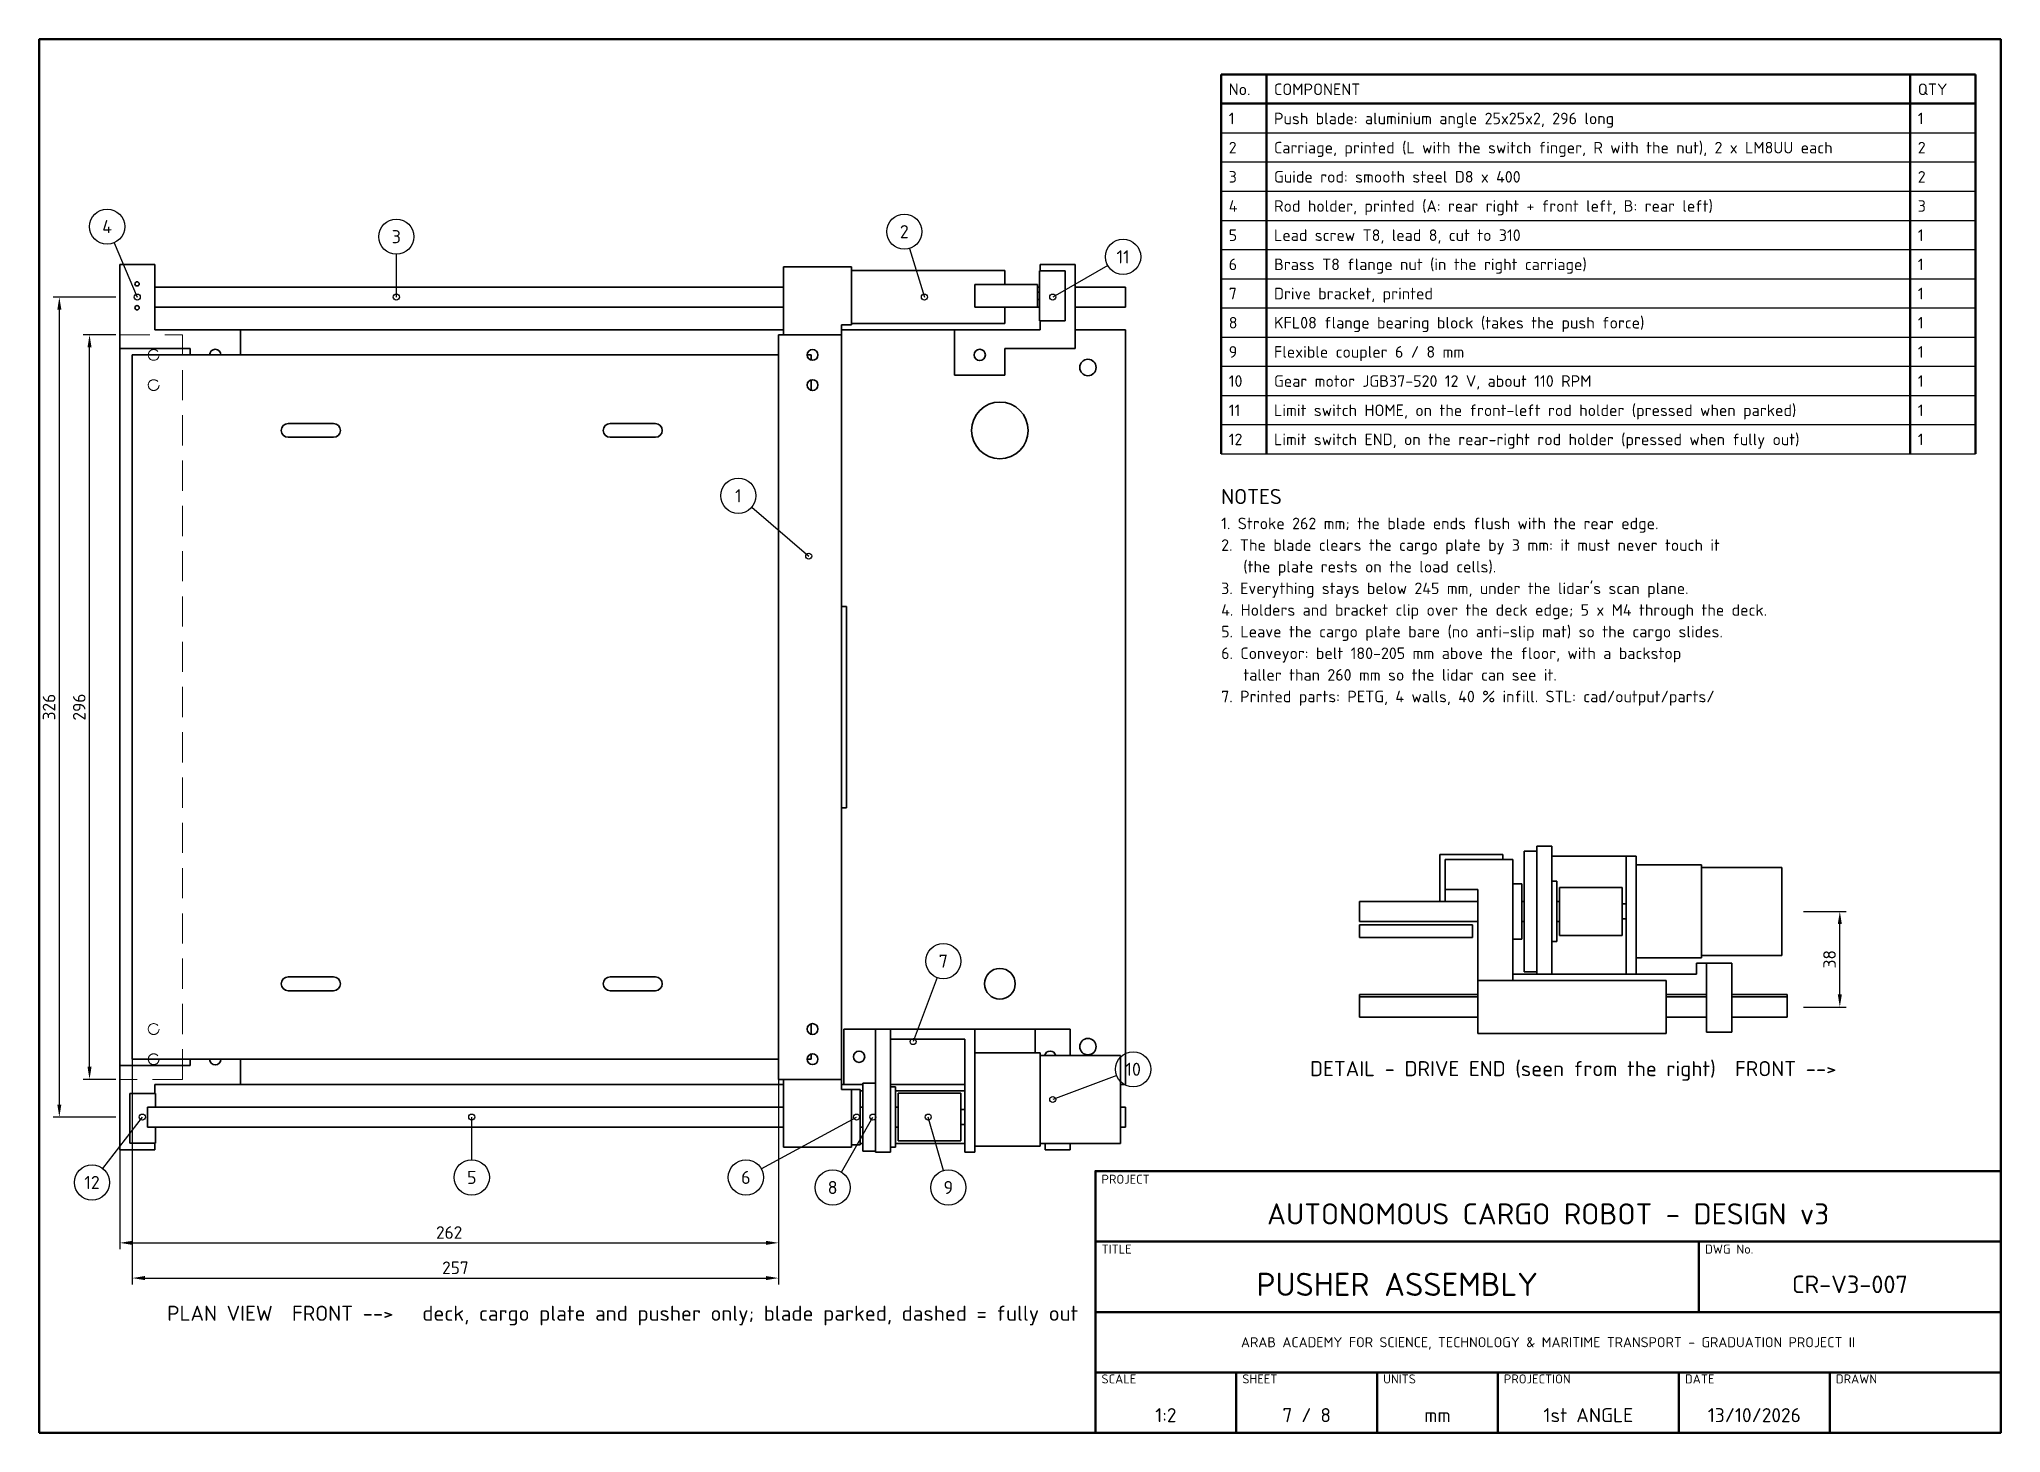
# Paper-space layout '07 PUSHER' of a CAD drawing. Header units: millimetres. Extents: x 20 to 410, y 10 to 287.
# The model-space entities are those that its viewports show. They can reach past a viewport. Long polylines and large blocks are cut down to what shows.
import ezdxf
from ezdxf.enums import TextEntityAlignment as Align

# ---------------------------------------------------------------- set-up
doc = ezdxf.new("R2010")
doc.units = ezdxf.units.MM
doc.linetypes.add('HIDDEN_ISO', pattern=[4.5, 3, -1.5])
for name, color, linetype, lineweight in [('2D-HIDDEN', 8, 'HIDDEN_ISO', 18), ('2D-VISIBLE', 7, 'Continuous', 35), ('BALLOONS', 7, 'Continuous', 25), ('DIMENSIONS', 4, 'Continuous', 18), ('TEXT', 7, 'Continuous', 25), ('TITLEBLOCK', 7, 'Continuous', 50)]:
    doc.layers.add(name, color=color, linetype=linetype, lineweight=lineweight)
doc.layers.add('VIEWPORTS', color=8, linetype='Continuous', lineweight=13, plot=False)
doc.styles.add('ISO', font='isocpeur.ttf')
doc.styles.add('OpenSansCondensed-Light', font='OpenSansCondensed-Light.ttf')
doc.dimstyles.new('EZDXF', dxfattribs={"dimtxt": 0.25, "dimasz": 0.175, "dimexe": 0.375, "dimexo": 0.125, "dimgap": 0.1, "dimtad": 1, "dimlfac": 100, "dimzin": 12, "dimdsep": 46, "dimtxsty": 'OpenSansCondensed-Light', "dimblk": 'ARCHTICK', "dimcen": 2.5, "dimazin": 3, "dimtfac": 0.5, "dimtmove": 2, "dimatfit": 3})

# ---------------------------------------------------------------- blocks, each defined once
blk = doc.blocks.new('_CLOSEDFILLED')
at = {"color": 0, "linetype": 'BYBLOCK'}
blk.add_solid([(-1, 0.16), (0, 0), (-1, -0.16)], dxfattribs=at)
blk = doc.blocks.new('*D27')
at = {"color": 4}
for p, q in [((8642, 9.9), (8642, -204)), ((8904, 9.9), (8904, -204)), ((8647, -201.5), (8899, -201.5))]:
    blk.add_line(p, q, dxfattribs=at)
at = {"layer": 'Defpoints'}
for p in [(8642, 11.5), (8904, 11.5), (8642, -201.5)]:
    blk.add_point(p, dxfattribs=at)
at = {"layer": 'DIMENSIONS', "color": 4, "xscale": 5, "yscale": 5, "rotation": 180}
blk.add_blockref('_CLOSEDFILLED', (8642, -201.5), dxfattribs=at)
at = {"layer": 'DIMENSIONS', "color": 4, "xscale": 5, "yscale": 5}
blk.add_blockref('_CLOSEDFILLED', (8904, -201.5), dxfattribs=at)
at = {"layer": 'DIMENSIONS', "color": 7, "insert": (8773, -197.4), "char_height": 5, "attachment_point": 5, "style": 'ISO'}
blk.add_mtext('262', dxfattribs=at)
blk = doc.blocks.new('*D28')
at = {"color": 4}
for p, q in [((8647, 9.9), (8647, -218)), ((8904, 9.9), (8904, -218)), ((8652, -215.5), (8899, -215.5))]:
    blk.add_line(p, q, dxfattribs=at)
at = {"layer": 'Defpoints'}
for p in [(8647, 11.5), (8904, 11.5), (8647, -215.5)]:
    blk.add_point(p, dxfattribs=at)
at = {"layer": 'DIMENSIONS', "color": 4, "xscale": 5, "yscale": 5, "rotation": 180}
blk.add_blockref('_CLOSEDFILLED', (8647, -215.5), dxfattribs=at)
at = {"layer": 'DIMENSIONS', "color": 4, "xscale": 5, "yscale": 5}
blk.add_blockref('_CLOSEDFILLED', (8904, -215.5), dxfattribs=at)
at = {"layer": 'DIMENSIONS', "color": 7, "insert": (8775.5, -211.4), "char_height": 5, "attachment_point": 5, "style": 'ISO'}
blk.add_mtext('257', dxfattribs=at)
blk = doc.blocks.new('*D29')
at = {"color": 4}
for p, q in [((8640.4, 159.5), (8627.5, 159.5)), ((8630, -131.5), (8630, 154.5)), ((8640.4, -136.5), (8627.5, -136.5))]:
    blk.add_line(p, q, dxfattribs=at)
at = {"layer": 'Defpoints'}
for p in [(8642, 159.5), (8630, -136.5), (8642, -136.5)]:
    blk.add_point(p, dxfattribs=at)
at = {"layer": 'DIMENSIONS', "color": 4, "xscale": 5, "yscale": 5}
for p, rotation in [((8630, 159.5), 90), ((8630, -136.5), 270)]:
    blk.add_blockref('_CLOSEDFILLED', p, dxfattribs=dict(at, rotation=rotation))
at = {"layer": 'DIMENSIONS', "color": 7, "insert": (8625.9, 11.5), "char_height": 5, "attachment_point": 5, "rotation": 90, "style": 'ISO'}
blk.add_mtext('296', dxfattribs=at)
blk = doc.blocks.new('*D30')
at = {"color": 4}
for p, q in [((8640.4, 174.5), (8615.5, 174.5)), ((8618, -146.5), (8618, 169.5)), ((8640.4, -151.5), (8615.5, -151.5))]:
    blk.add_line(p, q, dxfattribs=at)
at = {"layer": 'Defpoints'}
for p in [(8642, 174.5), (8618, -151.5), (8642, -151.5)]:
    blk.add_point(p, dxfattribs=at)
at = {"layer": 'DIMENSIONS', "color": 4, "xscale": 5, "yscale": 5}
for p, rotation in [((8618, 174.5), 90), ((8618, -151.5), 270)]:
    blk.add_blockref('_CLOSEDFILLED', p, dxfattribs=dict(at, rotation=rotation))
at = {"layer": 'DIMENSIONS', "color": 7, "insert": (8613.9, 11.5), "char_height": 5, "attachment_point": 5, "rotation": 90, "style": 'ISO'}
blk.add_mtext('326', dxfattribs=at)
blk = doc.blocks.new('*D31')
at = {"color": 4}
for p, q in [((9311.6, -69.75), (9328.5, -69.75)), ((9326, -102.75), (9326, -74.75)), ((9311.6, -107.75), (9328.5, -107.75))]:
    blk.add_line(p, q, dxfattribs=at)
at = {"layer": 'Defpoints'}
for p in [(9310, -69.75), (9310, -107.75), (9326, -107.75)]:
    blk.add_point(p, dxfattribs=at)
at = {"layer": 'DIMENSIONS', "color": 4, "xscale": 5, "yscale": 5}
for p, rotation in [((9326, -69.75), 90), ((9326, -107.75), 270)]:
    blk.add_blockref('_CLOSEDFILLED', p, dxfattribs=dict(at, rotation=rotation))
at = {"layer": 'DIMENSIONS', "color": 7, "insert": (9321.9, -88.75), "char_height": 5, "attachment_point": 5, "rotation": 90, "style": 'ISO'}
blk.add_mtext('38', dxfattribs=at)

msp = doc.modelspace()

# ---------------------------------------------------------------- linework, layer by layer
at = {"layer": '2D-HIDDEN'}
for p, q in [((8642, -136.5), (8642, 159.5)), ((8642, 159.5), (8667, 159.5)), ((8667, -136.5), (8667, 159.5)), ((8667, -136.5), (8642, -136.5))]:
    msp.add_line(p, q, dxfattribs=at)
for centre in [(8655.5, 151.5), (8655.5, 139.5), (8655.5, -116.5), (8655.5, -128.5)]:
    msp.add_circle(centre, 2.15, dxfattribs=at)
at = {"layer": '2D-VISIBLE'}
for p, q in [((8642, 154), (8642, 187.5)), ((8642, 187.5), (8656, 187.5)), ((8656, 161.5), (8656, 187.5)), ((9022, 187.5), (9008, 187.5)), ((9008, 184.9), (9008, 187.5)), ((9022, 154), (9022, 187.5)), ((8906, 186.5), (8933, 186.5)), ((8906, 159.5), (8906, 186.5)), ((8933, 163.5), (8933, 186.5)), ((8933, 185), (8994, 185)), ((8982, 179.5), (9007, 179.5)), ((8982, 170.5), (8982, 179.5)), ((8994, 179.5), (8994, 185)), ((9007, 170.5), (9007, 179.5)), ((9007.8, 165.1), (9007.8, 184.9)), ((9007.8, 184.9), (9018, 184.9)), ((9018, 165.1), (9018, 184.9)), ((8906, 178.5), (8656, 178.5)), ((9007.8, 178.5), (9007, 178.5)), ((9007, 176.5), (9007.8, 176.5)), ((9007, 173.5), (9007.8, 173.5)), ((9042, 178.5), (9022, 178.5)), ((8906, 170.5), (8656, 170.5)), ((8933, 164), (8994, 164)), ((8982, 170.5), (9007, 170.5)), ((8994, 164), (8994, 170.5)), ((9007.8, 170.5), (9007, 170.5)), ((9007.8, 165.1), (9018, 165.1)), ((9008, 161.5), (9008, 165.1)), ((9042, 170.5), (9022, 170.5)), ((8690, 161.5), (8656, 161.5)), ((8690, 161.5), (8906, 161.5)), ((8690, 151.5), (8690, 161.5)), ((8904, -136.5), (8904, 159.5)), ((8904, 159.5), (8929, 159.5)), ((8929, 163.5), (8933, 163.5)), ((8929, 159.5), (8929, 163.5)), ((8929, 161.5), (8974, 161.5)), ((8929, -136.5), (8929, 159.5)), ((8974, 161.5), (9008, 161.5)), ((8974, 143.5), (8974, 161.5)), ((9022, 161.5), (9042, 161.5)), ((9042, -138.5), (9042, 161.5)), ((8642, -131), (8642, 154)), ((8642, 154), (8670, 154)), ((8647, -128.5), (8647, 151.5)), ((8647, 151.5), (8904, 151.5)), ((8670, 151.5), (8670, 154)), ((8915.35, 151.5), (8917, 151.5)), ((8917, 149.41), (8917, 151.5)), ((9022, 154), (8994, 154)), ((8994, 143.5), (8994, 154)), ((8917, 137.41), (8917, 141.59)), ((8994, 143.5), (8974, 143.5)), ((8727, 124.25), (8709, 124.25)), ((8709, 118.75), (8727, 118.75)), ((8855, 124.25), (8837, 124.25)), ((8837, 118.75), (8855, 118.75)), ((8931, 51.5), (8929, 51.5)), ((8931, -28.5), (8931, 51.5)), ((8931, -28.5), (8929, -28.5)), ((9200.5, -93.75), (9200.5, -45.75)), ((9200.5, -45.75), (9205.5, -45.75)), ((9205.5, -94.75), (9205.5, -43.75)), ((9205.5, -43.75), (9211.5, -43.75)), ((9211.5, -94.75), (9211.5, -43.75)), ((9167, -65.75), (9167, -47.05)), ((9192, -47.05), (9167, -47.05)), ((9169, -61.05), (9169, -49.05)), ((9169, -49.05), (9196, -49.05)), ((9192, -49.05), (9192, -47.05)), ((9196, -97.25), (9196, -49.05)), ((9211.5, -47.75), (9241, -47.75)), ((9241, -47.75), (9245, -47.75)), ((9241, -94.75), (9241, -47.75)), ((9245, -94.75), (9245, -47.75)), ((9271, -51.25), (9245, -51.25)), ((9303, -52.25), (9271, -52.25)), ((9169, -65.75), (9169, -61.05)), ((9169, -61.05), (9182, -61.05)), ((9182, -97.25), (9182, -61.05)), ((9199.5, -58.75), (9196, -58.75)), ((9213.5, -57.75), (9211.5, -57.75)), ((9239.5, -60.25), (9214.5, -60.25)), ((9182, -65.75), (9135, -65.75)), ((9200.5, -65.75), (9199.5, -65.75)), ((9214.5, -65.75), (9213.5, -65.75)), ((9241, -66.75), (9239.5, -66.75)), ((9135, -73.75), (9182, -73.75)), ((9135, -75.05), (9180, -75.05)), ((9135, -75.05), (9135, -80.05)), ((9180, -80.05), (9180, -75.05)), ((9199.5, -73.75), (9200.5, -73.75)), ((9213.5, -73.75), (9214.5, -73.75)), ((9239.5, -72.75), (9241, -72.75)), ((9135, -80.05), (9180, -80.05)), ((9196, -80.75), (9199.5, -80.75)), ((9211.5, -81.75), (9213.5, -81.75)), ((9214.5, -79.25), (9239.5, -79.25)), ((9245, -88.25), (9271, -88.25)), ((9269, -90.25), (9273, -90.25)), ((9269, -94.75), (9269, -90.25)), ((9271, -87.25), (9303, -87.25)), ((9273, -90.25), (9283, -90.25)), ((9273, -117.75), (9273, -90.25)), ((9283, -117.75), (9283, -90.25)), ((8727, -95.75), (8709, -95.75)), ((8709, -101.25), (8727, -101.25)), ((8855, -95.75), (8837, -95.75)), ((8837, -101.25), (8855, -101.25)), ((9182, -118.25), (9182, -97.25)), ((9182, -97.25), (9196, -97.25)), ((9196, -94.75), (9205.5, -94.75)), ((9196, -97.25), (9257, -97.25)), ((9200.5, -93.75), (9205.5, -93.75)), ((9205.5, -94.75), (9211.5, -94.75)), ((9211.5, -94.75), (9241, -94.75)), ((9241, -94.75), (9245, -94.75)), ((9245, -94.75), (9269, -94.75)), ((9257, -118.25), (9257, -97.25)), ((9135, -102.75), (9182, -102.75)), ((9135, -102.75), (9135, -103.75)), ((9182, -103.75), (9135, -103.75)), ((9273, -102.75), (9257, -102.75)), ((9273, -103.75), (9257, -103.75)), ((9283, -102.75), (9305, -102.75)), ((9305, -103.75), (9283, -103.75)), ((9305, -103.75), (9305, -102.75)), ((8917, -118.59), (8917, -114.41)), ((8930, -116.5), (8930, -138.5)), ((8930, -116.5), (8942.5, -116.5)), ((8942.5, -116.5), (8948.5, -116.5)), ((8942.5, -116.5), (8942.5, -165.5)), ((8982, -116.5), (8948.5, -116.5)), ((8948.5, -116.5), (8948.5, -165.5)), ((8982, -116.5), (9006, -116.5)), ((8982, -116.5), (8982, -165.5)), ((9006, -116.5), (9020, -116.5)), ((9006, -116.5), (9006, -126)), ((9020, -116.5), (9020, -127)), ((9135, -111.75), (9182, -111.75)), ((9257, -111.75), (9273, -111.75)), ((9283, -111.75), (9305, -111.75)), ((8948.5, -120.5), (8978, -120.5)), ((8978, -120.5), (8978, -165.5)), ((9182, -118.25), (9257, -118.25)), ((9273, -117.75), (9283, -117.75)), ((8642, -131), (8642, -164.5)), ((8642, -131), (8670, -131)), ((8647, -128.5), (8904, -128.5)), ((8670, -128.5), (8670, -131)), ((8690, -128.5), (8690, -138.5)), ((8915.35, -128.5), (8917, -128.5)), ((8917, -128.5), (8917, -126.41)), ((9008, -126), (8982, -126)), ((9040, -127), (9008, -127)), ((8656, -138.5), (8656, -142.1)), ((8690, -138.5), (8656, -138.5)), ((8690, -138.5), (8906, -138.5)), ((8929, -136.5), (8904, -136.5)), ((8906, -136.5), (8906, -163.5)), ((8929, -136.5), (8929, -140.5)), ((8929, -138.5), (8930, -138.5)), ((8930, -138.5), (8937.5, -138.5)), ((8937.5, -138), (8937.5, -165)), ((8937.5, -138), (8942.5, -138)), ((8948.5, -138.5), (8978, -138.5)), ((8950.5, -139.5), (8948.5, -139.5)), ((9040, -138.5), (9042, -138.5)), ((8646, -142.1), (8646, -161.9)), ((8646, -142.1), (8656.2, -142.1)), ((8906, -147.5), (8653, -147.5)), ((8656.2, -142.1), (8656.2, -147.5)), ((8929, -140.5), (8933, -140.5)), ((8933, -140.5), (8933, -163.5)), ((8936.5, -140.5), (8933, -140.5)), ((8936.5, -141), (8937.5, -141)), ((8937.5, -147.5), (8936.5, -147.5)), ((8950.5, -141), (8978, -141)), ((8951.5, -147.5), (8950.5, -147.5)), ((8976.5, -142), (8951.5, -142)), ((9042, -147.5), (9040, -147.5)), ((8906, -155.5), (8653, -155.5)), ((8656.2, -155.5), (8656.2, -161.9)), ((8937.5, -155.5), (8936.5, -155.5)), ((8951.5, -155.5), (8950.5, -155.5)), ((8978, -148.5), (8976.5, -148.5)), ((8978, -154.5), (8976.5, -154.5)), ((9042, -155.5), (9040, -155.5)), ((8646, -161.9), (8656.2, -161.9)), ((8656, -161.9), (8656, -164.5)), ((8906, -163.5), (8933, -163.5)), ((8936.5, -162.5), (8933, -162.5)), ((8936.5, -162), (8937.5, -162)), ((8950.5, -163.5), (8948.5, -163.5)), ((8950.5, -162), (8978, -162)), ((8976.5, -161), (8951.5, -161)), ((9008, -163), (8982, -163)), ((9040, -162), (9008, -162)), ((9010, -162), (9010, -164.5)), ((9020, -162), (9020, -164.5)), ((8642, -164.5), (8656, -164.5)), ((8937.5, -165), (8942.5, -165)), ((8942.5, -165.5), (8948.5, -165.5)), ((8978, -165.5), (8982, -165.5)), ((9010, -164.5), (9020, -164.5))]:
    msp.add_line(p, q, dxfattribs=at)
for points in [[(9042, 178.5), (9042, 178.25), (9042, 178), (9042, 177.75), (9042, 177.5), (9042, 177.25), (9042, 177), (9042, 176.75), (9042, 176.5), (9042, 176.25), (9042, 176), (9042, 175.75), (9042, 175.5), (9042, 175.25), (9042, 175), (9042, 174.75), (9042, 174.5), (9042, 174.25), (9042, 174), (9042, 173.75), (9042, 173.5), (9042, 173.25), (9042, 173), (9042, 172.75), (9042, 172.5), (9042, 172.25), (9042, 172), (9042, 171.75), (9042, 171.5), (9042, 171.25), (9042, 171), (9042, 170.75), (9042, 170.5)], [(9271, -88.25), (9271, -87.09), (9271, -85.94), (9271, -84.78), (9271, -83.62), (9271, -82.47), (9271, -81.31), (9271, -80.16), (9271, -79), (9271, -77.84), (9271, -76.69), (9271, -75.53), (9271, -74.38), (9271, -73.22), (9271, -72.06), (9271, -70.91), (9271, -69.75), (9271, -68.59), (9271, -67.44), (9271, -66.28), (9271, -65.12), (9271, -63.97), (9271, -62.81), (9271, -61.66), (9271, -60.5), (9271, -59.34), (9271, -58.19), (9271, -57.03), (9271, -55.88), (9271, -54.72), (9271, -53.56), (9271, -52.41), (9271, -51.25)], [(9303, -87.25), (9303, -86.16), (9303, -85.06), (9303, -83.97), (9303, -82.88), (9303, -81.78), (9303, -80.69), (9303, -79.59), (9303, -78.5), (9303, -77.41), (9303, -76.31), (9303, -75.22), (9303, -74.12), (9303, -73.03), (9303, -71.94), (9303, -70.84), (9303, -69.75), (9303, -68.66), (9303, -67.56), (9303, -66.47), (9303, -65.38), (9303, -64.28), (9303, -63.19), (9303, -62.09), (9303, -61), (9303, -59.91), (9303, -58.81), (9303, -57.72), (9303, -56.62), (9303, -55.53), (9303, -54.44), (9303, -53.34), (9303, -52.25)], [(9178.35, -61.05), (9178.46, -61.05), (9178.58, -61.05), (9178.69, -61.05), (9178.81, -61.05), (9178.92, -61.05), (9179.03, -61.05), (9179.15, -61.05), (9179.26, -61.05), (9179.38, -61.05), (9179.49, -61.05), (9179.6, -61.05), (9179.72, -61.05), (9179.83, -61.05), (9179.95, -61.05), (9180.06, -61.05), (9180.17, -61.05), (9180.29, -61.05), (9180.4, -61.05), (9180.52, -61.05), (9180.63, -61.05), (9180.75, -61.05), (9180.86, -61.05), (9180.97, -61.05), (9181.09, -61.05), (9181.2, -61.05), (9181.32, -61.05), (9181.43, -61.05), (9181.54, -61.05), (9181.66, -61.05), (9181.77, -61.05), (9181.89, -61.05), (9182, -61.05)], [(9199.5, -58.75), (9199.5, -59.44), (9199.5, -60.12), (9199.5, -60.81), (9199.5, -61.5), (9199.5, -62.19), (9199.5, -62.88), (9199.5, -63.56), (9199.5, -64.25), (9199.5, -64.94), (9199.5, -65.62), (9199.5, -66.31), (9199.5, -67), (9199.5, -67.69), (9199.5, -68.38), (9199.5, -69.06), (9199.5, -69.75), (9199.5, -70.44), (9199.5, -71.12), (9199.5, -71.81), (9199.5, -72.5), (9199.5, -73.19), (9199.5, -73.88), (9199.5, -74.56), (9199.5, -75.25), (9199.5, -75.94), (9199.5, -76.62), (9199.5, -77.31), (9199.5, -78), (9199.5, -78.69), (9199.5, -79.38), (9199.5, -80.06), (9199.5, -80.75)], [(9213.5, -81.75), (9213.5, -81), (9213.5, -80.25), (9213.5, -79.5), (9213.5, -78.75), (9213.5, -78), (9213.5, -77.25), (9213.5, -76.5), (9213.5, -75.75), (9213.5, -75), (9213.5, -74.25), (9213.5, -73.5), (9213.5, -72.75), (9213.5, -72), (9213.5, -71.25), (9213.5, -70.5), (9213.5, -69.75), (9213.5, -69), (9213.5, -68.25), (9213.5, -67.5), (9213.5, -66.75), (9213.5, -66), (9213.5, -65.25), (9213.5, -64.5), (9213.5, -63.75), (9213.5, -63), (9213.5, -62.25), (9213.5, -61.5), (9213.5, -60.75), (9213.5, -60), (9213.5, -59.25), (9213.5, -58.5), (9213.5, -57.75)], [(9214.5, -79.25), (9214.5, -78.66), (9214.5, -78.06), (9214.5, -77.47), (9214.5, -76.88), (9214.5, -76.28), (9214.5, -75.69), (9214.5, -75.09), (9214.5, -74.5), (9214.5, -73.91), (9214.5, -73.31), (9214.5, -72.72), (9214.5, -72.12), (9214.5, -71.53), (9214.5, -70.94), (9214.5, -70.34), (9214.5, -69.75), (9214.5, -69.16), (9214.5, -68.56), (9214.5, -67.97), (9214.5, -67.38), (9214.5, -66.78), (9214.5, -66.19), (9214.5, -65.59), (9214.5, -65), (9214.5, -64.41), (9214.5, -63.81), (9214.5, -63.22), (9214.5, -62.62), (9214.5, -62.03), (9214.5, -61.44), (9214.5, -60.84), (9214.5, -60.25)], [(9239.5, -79.25), (9239.5, -78.66), (9239.5, -78.06), (9239.5, -77.47), (9239.5, -76.88), (9239.5, -76.28), (9239.5, -75.69), (9239.5, -75.09), (9239.5, -74.5), (9239.5, -73.91), (9239.5, -73.31), (9239.5, -72.72), (9239.5, -72.12), (9239.5, -71.53), (9239.5, -70.94), (9239.5, -70.34), (9239.5, -69.75), (9239.5, -69.16), (9239.5, -68.56), (9239.5, -67.97), (9239.5, -67.38), (9239.5, -66.78), (9239.5, -66.19), (9239.5, -65.59), (9239.5, -65), (9239.5, -64.41), (9239.5, -63.81), (9239.5, -63.22), (9239.5, -62.62), (9239.5, -62.03), (9239.5, -61.44), (9239.5, -60.84), (9239.5, -60.25)], [(9135, -73.75), (9135, -73.5), (9135, -73.25), (9135, -73), (9135, -72.75), (9135, -72.5), (9135, -72.25), (9135, -72), (9135, -71.75), (9135, -71.5), (9135, -71.25), (9135, -71), (9135, -70.75), (9135, -70.5), (9135, -70.25), (9135, -70), (9135, -69.75), (9135, -69.5), (9135, -69.25), (9135, -69), (9135, -68.75), (9135, -68.5), (9135, -68.25), (9135, -68), (9135, -67.75), (9135, -67.5), (9135, -67.25), (9135, -67), (9135, -66.75), (9135, -66.5), (9135, -66.25), (9135, -66), (9135, -65.75)], [(9135, -111.75), (9135, -111.5), (9135, -111.25), (9135, -111), (9135, -110.75), (9135, -110.5), (9135, -110.25), (9135, -110), (9135, -109.75), (9135, -109.5), (9135, -109.25), (9135, -109), (9135, -108.75), (9135, -108.5), (9135, -108.25), (9135, -108), (9135, -107.75), (9135, -107.5), (9135, -107.25), (9135, -107), (9135, -106.75), (9135, -106.5), (9135, -106.25), (9135, -106), (9135, -105.75), (9135, -105.5), (9135, -105.25), (9135, -105), (9135, -104.75), (9135, -104.5), (9135, -104.25), (9135, -104), (9135, -103.75)], [(9305, -103.75), (9305, -104), (9305, -104.25), (9305, -104.5), (9305, -104.75), (9305, -105), (9305, -105.25), (9305, -105.5), (9305, -105.75), (9305, -106), (9305, -106.25), (9305, -106.5), (9305, -106.75), (9305, -107), (9305, -107.25), (9305, -107.5), (9305, -107.75), (9305, -108), (9305, -108.25), (9305, -108.5), (9305, -108.75), (9305, -109), (9305, -109.25), (9305, -109.5), (9305, -109.75), (9305, -110), (9305, -110.25), (9305, -110.5), (9305, -110.75), (9305, -111), (9305, -111.25), (9305, -111.5), (9305, -111.75)], [(9008, -163), (9008, -161.84), (9008, -160.69), (9008, -159.53), (9008, -158.38), (9008, -157.22), (9008, -156.06), (9008, -154.91), (9008, -153.75), (9008, -152.59), (9008, -151.44), (9008, -150.28), (9008, -149.12), (9008, -147.97), (9008, -146.81), (9008, -145.66), (9008, -144.5), (9008, -143.34), (9008, -142.19), (9008, -141.03), (9008, -139.88), (9008, -138.72), (9008, -137.56), (9008, -136.41), (9008, -135.25), (9008, -134.09), (9008, -132.94), (9008, -131.78), (9008, -130.62), (9008, -129.47), (9008, -128.31), (9008, -127.16), (9008, -126)], [(9040, -162), (9040, -160.91), (9040, -159.81), (9040, -158.72), (9040, -157.62), (9040, -156.53), (9040, -155.44), (9040, -154.34), (9040, -153.25), (9040, -152.16), (9040, -151.06), (9040, -149.97), (9040, -148.88), (9040, -147.78), (9040, -146.69), (9040, -145.59), (9040, -144.5), (9040, -143.41), (9040, -142.31), (9040, -141.22), (9040, -140.12), (9040, -139.03), (9040, -137.94), (9040, -136.84), (9040, -135.75), (9040, -134.66), (9040, -133.56), (9040, -132.47), (9040, -131.38), (9040, -130.28), (9040, -129.19), (9040, -128.09), (9040, -127)], [(8950.5, -163.5), (8950.5, -162.75), (8950.5, -162), (8950.5, -161.25), (8950.5, -160.5), (8950.5, -159.75), (8950.5, -159), (8950.5, -158.25), (8950.5, -157.5), (8950.5, -156.75), (8950.5, -156), (8950.5, -155.25), (8950.5, -154.5), (8950.5, -153.75), (8950.5, -153), (8950.5, -152.25), (8950.5, -151.5), (8950.5, -150.75), (8950.5, -150), (8950.5, -149.25), (8950.5, -148.5), (8950.5, -147.75), (8950.5, -147), (8950.5, -146.25), (8950.5, -145.5), (8950.5, -144.75), (8950.5, -144), (8950.5, -143.25), (8950.5, -142.5), (8950.5, -141.75), (8950.5, -141), (8950.5, -140.25), (8950.5, -139.5)], [(8653, -147.5), (8653, -147.75), (8653, -148), (8653, -148.25), (8653, -148.5), (8653, -148.75), (8653, -149), (8653, -149.25), (8653, -149.5), (8653, -149.75), (8653, -150), (8653, -150.25), (8653, -150.5), (8653, -150.75), (8653, -151), (8653, -151.25), (8653, -151.5), (8653, -151.75), (8653, -152), (8653, -152.25), (8653, -152.5), (8653, -152.75), (8653, -153), (8653, -153.25), (8653, -153.5), (8653, -153.75), (8653, -154), (8653, -154.25), (8653, -154.5), (8653, -154.75), (8653, -155), (8653, -155.25), (8653, -155.5)], [(8936.5, -140.5), (8936.5, -141.19), (8936.5, -141.88), (8936.5, -142.56), (8936.5, -143.25), (8936.5, -143.94), (8936.5, -144.62), (8936.5, -145.31), (8936.5, -146), (8936.5, -146.69), (8936.5, -147.38), (8936.5, -148.06), (8936.5, -148.75), (8936.5, -149.44), (8936.5, -150.12), (8936.5, -150.81), (8936.5, -151.5), (8936.5, -152.19), (8936.5, -152.88), (8936.5, -153.56), (8936.5, -154.25), (8936.5, -154.94), (8936.5, -155.62), (8936.5, -156.31), (8936.5, -157), (8936.5, -157.69), (8936.5, -158.38), (8936.5, -159.06), (8936.5, -159.75), (8936.5, -160.44), (8936.5, -161.12), (8936.5, -161.81), (8936.5, -162.5)], [(8951.5, -161), (8951.5, -160.41), (8951.5, -159.81), (8951.5, -159.22), (8951.5, -158.62), (8951.5, -158.03), (8951.5, -157.44), (8951.5, -156.84), (8951.5, -156.25), (8951.5, -155.66), (8951.5, -155.06), (8951.5, -154.47), (8951.5, -153.88), (8951.5, -153.28), (8951.5, -152.69), (8951.5, -152.09), (8951.5, -151.5), (8951.5, -150.91), (8951.5, -150.31), (8951.5, -149.72), (8951.5, -149.12), (8951.5, -148.53), (8951.5, -147.94), (8951.5, -147.34), (8951.5, -146.75), (8951.5, -146.16), (8951.5, -145.56), (8951.5, -144.97), (8951.5, -144.38), (8951.5, -143.78), (8951.5, -143.19), (8951.5, -142.59), (8951.5, -142)], [(8976.5, -161), (8976.5, -160.41), (8976.5, -159.81), (8976.5, -159.22), (8976.5, -158.62), (8976.5, -158.03), (8976.5, -157.44), (8976.5, -156.84), (8976.5, -156.25), (8976.5, -155.66), (8976.5, -155.06), (8976.5, -154.47), (8976.5, -153.88), (8976.5, -153.28), (8976.5, -152.69), (8976.5, -152.09), (8976.5, -151.5), (8976.5, -150.91), (8976.5, -150.31), (8976.5, -149.72), (8976.5, -149.12), (8976.5, -148.53), (8976.5, -147.94), (8976.5, -147.34), (8976.5, -146.75), (8976.5, -146.16), (8976.5, -145.56), (8976.5, -144.97), (8976.5, -144.38), (8976.5, -143.78), (8976.5, -143.19), (8976.5, -142.59), (8976.5, -142)], [(9042, -147.5), (9042, -147.75), (9042, -148), (9042, -148.25), (9042, -148.5), (9042, -148.75), (9042, -149), (9042, -149.25), (9042, -149.5), (9042, -149.75), (9042, -150), (9042, -150.25), (9042, -150.5), (9042, -150.75), (9042, -151), (9042, -151.25), (9042, -151.5), (9042, -151.75), (9042, -152), (9042, -152.25), (9042, -152.5), (9042, -152.75), (9042, -153), (9042, -153.25), (9042, -153.5), (9042, -153.75), (9042, -154), (9042, -154.25), (9042, -154.5), (9042, -154.75), (9042, -155), (9042, -155.25), (9042, -155.5)]]:
    msp.add_lwpolyline(points, dxfattribs=at)
for centre, radius in [((8648.9, 179.75), 0.85), ((8648.9, 170.25), 0.85), ((8917.5, 151.5), 2.15), ((8984, 151.5), 2.25), ((9027, 146.5), 3.25), ((8917.5, 139.5), 2.15), ((8992, 121.5), 11.25), ((8992, -98.5), 6.1), ((8917.5, -116.5), 2.15), ((9027, -123.5), 3.25), ((8917.5, -128.5), 2.15), ((8936, -127.5), 2.25)]:
    msp.add_circle(centre, radius, dxfattribs=at)
for centre, radius, start, end in [((8680, 151.5), 2.25, 0, 180), ((8709, 121.5), 2.75, 90, 270), ((8727, 121.5), 2.75, 270, 90), ((8837, 121.5), 2.75, 90, 270), ((8855, 121.5), 2.75, 270, 90), ((8709, -98.5), 2.75, 90, 270), ((8727, -98.5), 2.75, 270, 90), ((8837, -98.5), 2.75, 90, 270), ((8855, -98.5), 2.75, 270, 90), ((8680, -128.5), 2.25, 180, 0), ((9012, -127.5), 2.25, 12.83959, 167.16041)]:
    msp.add_arc(centre, radius, start, end, dxfattribs=at)

# ---------------------------------------------------------------- dimensions: what is measured, and where the dimension line sits
at = {"layer": 'DIMENSIONS'}
for base, p1, p2, picture, middle in [((8618, -151.5), (8642, -151.5), (8642, 174.5), '*D30', (8613.9, 11.5)), ((8630, -136.5), (8642, -136.5), (8642, 159.5), '*D29', (8625.9, 11.5)), ((9326, -107.75), (9310, -107.75), (9310, -69.75), '*D31', (9321.9, -88.75))]:
    dim = msp.add_linear_dim(base=base, p1=p1, p2=p2, angle=90, dimstyle='EZDXF', override={"dimscale": 2, "dimtxt": 2.5, "dimasz": 2.5, "dimexe": 1.25, "dimexo": 0.8, "dimgap": 0.8, "dimtad": 1, "dimtih": 0, "dimtoh": 0, "dimdec": 0, "dimlfac": 1, "dimzin": 8, "dimdsep": 46, "dimpost": '', "dimtxsty": 'ISO', "dimtsz": 0, "dimdle": 0, "dimclrd": 4, "dimclre": 4, "dimclrt": 7}, dxfattribs=at)
    dim.commit()
    dim.dimension.update_dxf_attribs({"geometry": picture, "text_midpoint": middle})
for base, p1, picture, middle in [((8642, -201.5), (8642, 11.5), '*D27', (8773, -197.4)), ((8647, -215.5), (8647, 11.5), '*D28', (8775.5, -211.4))]:
    dim = msp.add_linear_dim(base=base, p1=p1, p2=(8904, 11.5), dimstyle='EZDXF', override={"dimscale": 2, "dimtxt": 2.5, "dimasz": 2.5, "dimexe": 1.25, "dimexo": 0.8, "dimgap": 0.8, "dimtad": 1, "dimtih": 0, "dimtoh": 0, "dimdec": 0, "dimlfac": 1, "dimzin": 8, "dimdsep": 46, "dimpost": '', "dimtxsty": 'ISO', "dimtsz": 0, "dimdle": 0, "dimclrd": 4, "dimclre": 4, "dimclrt": 7}, dxfattribs=at)
    dim.commit()
    dim.dimension.update_dxf_attribs({"geometry": picture, "text_midpoint": middle})

psp = doc.layouts.new('07 PUSHER')

# ---------------------------------------------------------------- linework, layer by layer
at = {"layer": 'BALLOONS'}
for p, q in [((34.88, 246.53), (39.5, 235.75)), ((91, 244.25), (91, 235.75)), ((193.03, 245.4), (196, 235.75)), ((232.46, 242.01), (221.5, 235.75)), ((161.66, 193.97), (173, 184.25)), ((198.52, 100.47), (193.75, 87.75)), ((234.22, 81.02), (221.5, 76.25)), ((32.63, 62.52), (40.5, 72.75)), ((106, 64.25), (106, 72.75)), ((163.57, 62.43), (182.5, 72.75)), ((179.49, 61.79), (185.75, 72.75)), ((199.79, 62.12), (196.75, 72.75))]:
    psp.add_line(p, q, dxfattribs=at)
for centre, radius in [((33.5, 249.75), 3.5), ((91, 247.75), 3.5), ((192, 248.75), 3.5), ((235.5, 243.75), 3.5), ((39.5, 235.75), 0.6), ((91, 235.75), 0.6), ((196, 235.75), 0.6), ((221.5, 235.75), 0.6), ((159, 196.25), 3.5), ((173, 184.25), 0.6), ((199.75, 103.75), 3.5), ((193.75, 87.75), 0.6), ((237.5, 82.25), 3.5), ((221.5, 76.25), 0.6), ((40.5, 72.75), 0.6), ((106, 72.75), 0.6), ((182.5, 72.75), 0.6), ((185.75, 72.75), 0.6), ((196.75, 72.75), 0.6), ((30.5, 59.75), 3.5), ((106, 60.75), 3.5), ((160.5, 60.75), 3.5), ((177.75, 58.75), 3.5), ((200.75, 58.75), 3.5)]:
    psp.add_circle(centre, radius, dxfattribs=at)
at = {"layer": 'TEXT'}
for p, q in [((255, 268.4), (405, 268.4)), ((255, 262.6), (405, 262.6)), ((255, 256.8), (405, 256.8)), ((255, 251), (405, 251)), ((255, 245.2), (405, 245.2)), ((255, 239.4), (405, 239.4)), ((255, 233.6), (405, 233.6)), ((255, 227.8), (405, 227.8)), ((255, 222), (405, 222)), ((255, 216.2), (405, 216.2)), ((255, 210.4), (405, 210.4)), ((255, 204.6), (405, 204.6))]:
    psp.add_line(p, q, dxfattribs=at)
at = {"layer": 'TITLEBLOCK'}
for p, q in [((255, 280), (405, 280)), ((255, 280), (255, 204.6)), ((264, 280), (264, 204.6)), ((392, 280), (392, 204.6)), ((405, 280), (405, 204.6)), ((255, 274.2), (405, 274.2)), ((230, 48), (410, 48)), ((350, 34), (350, 48)), ((230, 34), (410, 34)), ((230, 22), (410, 22)), ((258, 10), (258, 22)), ((286, 10), (286, 22)), ((310, 10), (310, 22)), ((346, 10), (346, 22)), ((376, 10), (376, 22))]:
    psp.add_line(p, q, dxfattribs=at)
for points in [[(20, 10), (410, 10), (410, 287), (20, 287)], [(230, 10), (410, 10), (410, 62), (230, 62)]]:
    psp.add_lwpolyline(points, close=True, dxfattribs=at)

# ---------------------------------------------------------------- texts
at = {"layer": 'BALLOONS', "style": 'ISO'}
for s, p in [('4', (33.5, 249.75)), ('2', (192, 248.75)), ('3', (91, 247.75)), ('11', (235.5, 243.75)), ('1', (159, 196.25)), ('7', (199.75, 103.75)), ('10', (237.5, 82.25)), ('12', (30.5, 59.75)), ('5', (106, 60.75)), ('6', (160.5, 60.75)), ('8', (177.75, 58.75)), ('9', (200.75, 58.75))]:
    psp.add_text(s, height=2.6, dxfattribs=at).set_placement(p, align=Align.MIDDLE_CENTER)
at = {"layer": 'TEXT', "style": 'ISO'}
for s, height, p in [('No.', 2.3, (256.5, 275.9)), ('COMPONENT', 2.3, (265.5, 275.9)), ('QTY', 2.3, (393.5, 275.9)), ('1', 2.3, (256.5, 270.1)), ('Push blade: aluminium angle 25x25x2, 296 long', 2.3, (265.5, 270.1)), ('1', 2.3, (393.5, 270.1)), ('2', 2.3, (256.5, 264.3)), ('Carriage, printed (L with the switch finger, R with the nut), 2 x LM8UU each', 2.3, (265.5, 264.3)), ('2', 2.3, (393.5, 264.3)), ('3', 2.3, (256.5, 258.5)), ('Guide rod: smooth steel D8 x 400', 2.3, (265.5, 258.5)), ('2', 2.3, (393.5, 258.5)), ('4', 2.3, (256.5, 252.7)), ('Rod holder, printed (A: rear right + front left, B: rear left)', 2.3, (265.5, 252.7)), ('3', 2.3, (393.5, 252.7)), ('5', 2.3, (256.5, 246.9)), ('Lead screw T8, lead 8, cut to 310', 2.3, (265.5, 246.9)), ('1', 2.3, (393.5, 246.9)), ('6', 2.3, (256.5, 241.1)), ('Brass T8 flange nut (in the right carriage)', 2.3, (265.5, 241.1)), ('1', 2.3, (393.5, 241.1)), ('7', 2.3, (256.5, 235.3)), ('Drive bracket, printed', 2.3, (265.5, 235.3)), ('1', 2.3, (393.5, 235.3)), ('8', 2.3, (256.5, 229.5)), ('KFL08 flange bearing block (takes the push force)', 2.3, (265.5, 229.5)), ('1', 2.3, (393.5, 229.5)), ('9', 2.3, (256.5, 223.7)), ('Flexible coupler 6 / 8 mm', 2.3, (265.5, 223.7)), ('1', 2.3, (393.5, 223.7)), ('10', 2.3, (256.5, 217.9)), ('Gear motor JGB37-520 12 V, about 110 RPM', 2.3, (265.5, 217.9)), ('1', 2.3, (393.5, 217.9)), ('Limit switch HOME, on the front-left rod holder (pressed when parked)', 2.3, (265.5, 212.1)), ('11', 2.3, (256.5, 212.1)), ('1', 2.3, (393.5, 212.1)), ('12', 2.3, (256.5, 206.3)), ('Limit switch END, on the rear-right rod holder (pressed when fully out)', 2.3, (265.5, 206.3)), ('1', 2.3, (393.5, 206.3)), ('NOTES', 3, (255, 194.6)), ('1. Stroke 262 mm; the blade ends flush with the rear edge.', 2.3, (255, 189.6)), ('2. The blade clears the cargo plate by 3 mm: it must never touch it', 2.3, (255, 185.3)), ('   (the plate rests on the load cells).', 2.3, (255, 181)), ("3. Everything stays below 245 mm, under the lidar's scan plane.", 2.3, (255, 176.7)), ('4. Holders and bracket clip over the deck edge; 5 x M4 through the deck.', 2.3, (255, 172.4)), ('5. Leave the cargo plate bare (no anti-slip mat) so the cargo slides.', 2.3, (255, 168.1)), ('6. Conveyor: belt 180-205 mm above the floor, with a backstop', 2.3, (255, 163.8)), ('   taller than 260 mm so the lidar can see it.', 2.3, (255, 159.5)), ('7. Printed parts: PETG, 4 walls, 40 % infill. STL: cad/output/parts/', 2.3, (255, 155.2)), ('PROJECT', 1.8, (231.2, 59.5)), ('TITLE', 1.8, (231.2, 45.6)), ('DWG No.', 1.8, (351.2, 45.6)), ('SCALE', 1.8, (231.2, 19.8)), ('SHEET', 1.8, (259.2, 19.8)), ('UNITS', 1.8, (287.2, 19.8)), ('PROJECTION', 1.8, (311.2, 19.8)), ('DATE', 1.8, (347.2, 19.8)), ('DRAWN', 1.8, (377.2, 19.8))]:
    psp.add_text(s, height=height, dxfattribs=at).set_placement(p)
for s, height, p in [('DETAIL - DRIVE END (seen from the right)  FRONT -->', 3, (325, 82.38)), ('AUTONOMOUS CARGO ROBOT - DESIGN v3', 4.2, (320, 53.5)), ('PUSHER ASSEMBLY', 4.6, (290, 39.5)), ('CR-V3-007', 3.5, (380, 39.5)), ('PLAN VIEW  FRONT -->   deck, cargo plate and pusher only; blade parked, dashed = fully out', 3, (136, 33.75)), ('ARAB ACADEMY FOR SCIENCE, TECHNOLOGY & MARITIME TRANSPORT - GRADUATION PROJECT II', 2, (320, 28)), ('1:2', 2.8, (244, 13.5)), ('7 / 8', 2.8, (272, 13.5)), ('mm', 2.8, (298, 13.5)), ('1st ANGLE', 2.8, (328, 13.5)), ('13/10/2026', 2.8, (361, 13.5))]:
    psp.add_text(s, height=height, dxfattribs=at).set_placement(p, align=Align.MIDDLE_CENTER)

# ---------------------------------------------------------------- viewports
at = {"layer": 'VIEWPORTS'}
psp.add_viewport(center=(215, 148.5), size=(390, 277), view_center_point=(9000, 0), view_height=554, dxfattribs=at)

doc.saveas('drawing.dxf')
